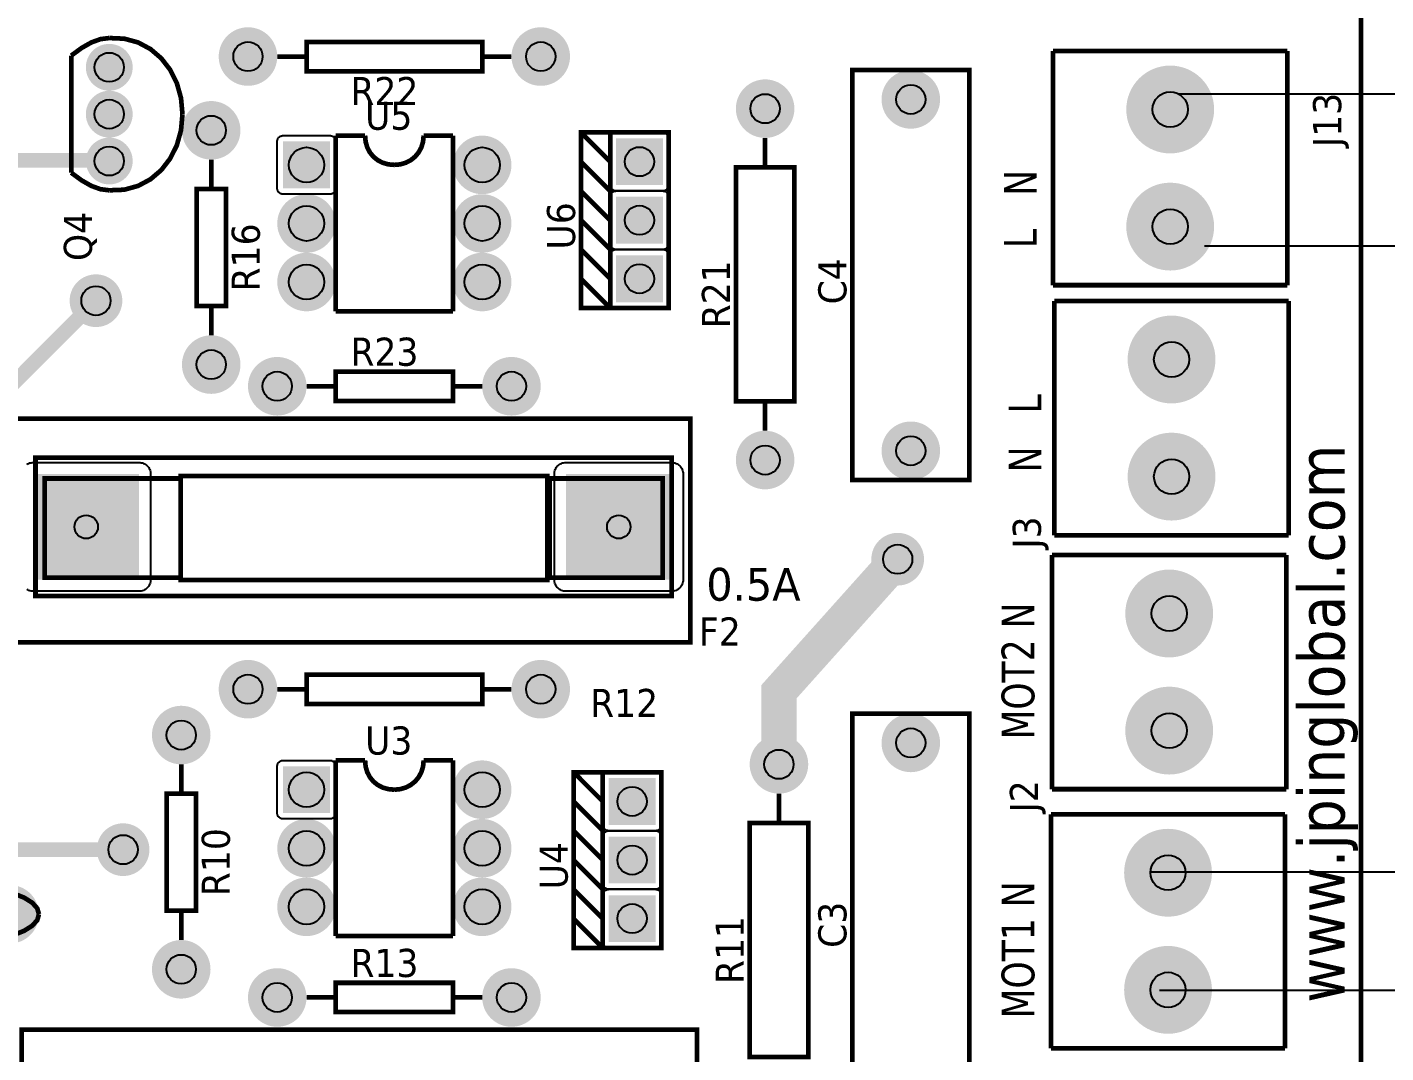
# Model space of a CAD drawing. Header units: millimetres. Extents: x 123.5 to 144.3, y 105.4 to 121.6.
# Drawn here: x 133.797 to 137.277, y 110.9 to 113.527 of the extents above; entities that cross this region are included whole.
import ezdxf

# ---------------------------------------------------------------- set-up
doc = ezdxf.new("R2010")
doc.units = ezdxf.units.MM
for name, color, linetype in [('BLK_12AWG', 7, 'Continuous'), ('DESC', 250, 'Continuous'), ('WIRES', 7, 'Continuous')]:
    doc.layers.add(name, color=color, linetype=linetype)
doc.styles.get("Standard").update_dxf_attribs({"font": 'tahoma.ttf'})

# ---------------------------------------------------------------- blocks, each defined once
blk = doc.blocks.new('EPAD')
at = {"const_width": 0.5}
blk.add_lwpolyline([(-0.25, 0, 1), (0.25, 0, 1)], format="xyb", close=True, dxfattribs=at)
blk = doc.blocks.new('RPAD')
blk.add_trace([(-0.5, -0.5), (-0.5, 0.5), (0.5, -0.5), (0.5, 0.5)])
blk = doc.blocks.new('IncubadoraCard')
for points, const_width in [([(129.93, 110.7993), (135.0875, 110.7993), (135.0875, 114.5355), (129.93, 114.5355), (129.93, 110.7993)], 0.008), ([(129.93, 110.7993), (135.0875, 110.7993), (135.0875, 114.5355), (129.93, 114.5355), (129.93, 110.7993)], 0.008), ([(129.93, 110.7993), (135.0875, 110.7993), (135.0875, 114.5355), (129.93, 114.5355), (129.93, 110.7993)], 0.008), ([(132.3803, 113.5544), (132.3803, 112.8173), (132.5205, 112.6771), (132.9483, 112.6771), (132.9496, 112.6759)], 0.025), ([(132.9496, 112.8859), (132.9345, 112.884), (132.919, 112.8784), (132.9025, 112.869), (132.8846, 112.8559)], 0.008), ([(132.9496, 112.8859), (132.9345, 112.884), (132.919, 112.8784), (132.9025, 112.869), (132.8846, 112.8559)], 0.008), ([(132.9496, 112.8859), (132.9345, 112.884), (132.919, 112.8784), (132.9025, 112.869), (132.8846, 112.8559)], 0.008), ([(132.9496, 112.8859), (132.9752, 112.8848), (132.9988, 112.8784), (133.0201, 112.867), (133.0385, 112.8512), (133.0536, 112.8317), (133.065, 112.8089), (133.0721, 112.7835), (133.0746, 112.7559)], 0.008), ([(132.9496, 112.8859), (132.9752, 112.8848), (132.9988, 112.8784), (133.0201, 112.867), (133.0385, 112.8512), (133.0536, 112.8317), (133.065, 112.8089), (133.0721, 112.7835), (133.0746, 112.7559)], 0.008), ([(132.9496, 112.8859), (132.9752, 112.8848), (132.9988, 112.8784), (133.0201, 112.867), (133.0385, 112.8512), (133.0536, 112.8317), (133.065, 112.8089), (133.0721, 112.7835), (133.0746, 112.7559)], 0.008), ([(133.2865, 112.8293), (133.5865, 112.8293), (133.5865, 112.8793), (133.2865, 112.8793), (133.2865, 112.8293)], 0.008), ([(133.2865, 112.8293), (133.5865, 112.8293), (133.5865, 112.8793), (133.2865, 112.8793), (133.2865, 112.8293)], 0.008), ([(133.2865, 112.8293), (133.5865, 112.8293), (133.5865, 112.8793), (133.2865, 112.8793), (133.2865, 112.8293)], 0.008), ([(134.5615, 112.8639), (134.9615, 112.8639)], 0.008), ([(134.5615, 112.4639), (134.5615, 112.8639)], 0.008), ([(134.5615, 112.8639), (134.9615, 112.8639)], 0.008), ([(134.5615, 112.4639), (134.5615, 112.8639)], 0.008), ([(134.5615, 112.8639), (134.9615, 112.8639)], 0.008), ([(134.5615, 112.4639), (134.5615, 112.8639)], 0.008), ([(134.9615, 112.4639), (134.9615, 112.8639)], 0.008), ([(134.9615, 112.4639), (134.9615, 112.8639)], 0.008), ([(134.9615, 112.4639), (134.9615, 112.8639)], 0.008), ([(132.8846, 112.8559), (132.8846, 112.6559)], 0.008), ([(132.8846, 112.8559), (132.8846, 112.6559)], 0.008), ([(132.8846, 112.8559), (132.8846, 112.6559)], 0.008), ([(133.2865, 112.8543), (133.2365, 112.8543)], 0.008), ([(133.2865, 112.8543), (133.2365, 112.8543)], 0.008), ([(133.2865, 112.8543), (133.2365, 112.8543)], 0.008), ([(133.6365, 112.8543), (133.5865, 112.8543)], 0.008), ([(133.6365, 112.8543), (133.5865, 112.8543)], 0.008), ([(133.6365, 112.8543), (133.5865, 112.8543)], 0.008), ([(134.2185, 112.1311), (134.4185, 112.1311), (134.4185, 112.8311), (134.2185, 112.8311), (134.2185, 112.1311)], 0.008), ([(134.2185, 112.1311), (134.4185, 112.1311), (134.4185, 112.8311), (134.2185, 112.8311), (134.2185, 112.1311)], 0.008), ([(134.2185, 112.1311), (134.4185, 112.1311), (134.4185, 112.8311), (134.2185, 112.8311), (134.2185, 112.1311)], 0.008), ([(132.9496, 112.6259), (132.9752, 112.6269), (132.9988, 112.6334), (133.0201, 112.6448), (133.0385, 112.6605), (133.0536, 112.6801), (133.065, 112.7028), (133.0721, 112.7283), (133.0746, 112.7559)], 0.008), ([(132.9496, 112.6259), (132.9752, 112.6269), (132.9988, 112.6334), (133.0201, 112.6448), (133.0385, 112.6605), (133.0536, 112.6801), (133.065, 112.7028), (133.0721, 112.7283), (133.0746, 112.7559)], 0.008), ([(132.9496, 112.6259), (132.9752, 112.6269), (132.9988, 112.6334), (133.0201, 112.6448), (133.0385, 112.6605), (133.0536, 112.6801), (133.065, 112.7028), (133.0721, 112.7283), (133.0746, 112.7559)], 0.008), ([(133.3365, 112.7193), (133.3865, 112.7193)], 0.008), ([(133.3365, 112.7193), (133.3365, 112.4193)], 0.008), ([(133.3365, 112.7193), (133.3865, 112.7193)], 0.008), ([(133.3365, 112.7193), (133.3365, 112.4193)], 0.008), ([(133.3365, 112.7193), (133.3865, 112.7193)], 0.008), ([(133.3365, 112.7193), (133.3365, 112.4193)], 0.008), ([(133.4365, 112.6693), (133.426, 112.6702), (133.4164, 112.673), (133.4079, 112.6774), (133.4006, 112.6834), (133.3946, 112.6907), (133.3902, 112.6992), (133.3874, 112.7088), (133.3865, 112.7193)], 0.008), ([(133.4365, 112.6693), (133.426, 112.6702), (133.4164, 112.673), (133.4079, 112.6774), (133.4006, 112.6834), (133.3946, 112.6907), (133.3902, 112.6992), (133.3874, 112.7088), (133.3865, 112.7193)], 0.008), ([(133.4365, 112.6693), (133.426, 112.6702), (133.4164, 112.673), (133.4079, 112.6774), (133.4006, 112.6834), (133.3946, 112.6907), (133.3902, 112.6992), (133.3874, 112.7088), (133.3865, 112.7193)], 0.008), ([(133.4365, 112.6693), (133.4467, 112.6702), (133.4561, 112.673), (133.4646, 112.6774), (133.472, 112.6834), (133.478, 112.6907), (133.4826, 112.6992), (133.4855, 112.7088), (133.4865, 112.7193)], 0.008), ([(133.4365, 112.6693), (133.4467, 112.6702), (133.4561, 112.673), (133.4646, 112.6774), (133.472, 112.6834), (133.478, 112.6907), (133.4826, 112.6992), (133.4855, 112.7088), (133.4865, 112.7193)], 0.008), ([(133.4365, 112.6693), (133.4467, 112.6702), (133.4561, 112.673), (133.4646, 112.6774), (133.472, 112.6834), (133.478, 112.6907), (133.4826, 112.6992), (133.4855, 112.7088), (133.4865, 112.7193)], 0.008), ([(133.4865, 112.7193), (133.5365, 112.7193)], 0.008), ([(133.4865, 112.7193), (133.5365, 112.7193)], 0.008), ([(133.4865, 112.7193), (133.5365, 112.7193)], 0.008), ([(133.5365, 112.7193), (133.5365, 112.4193)], 0.008), ([(133.5365, 112.7193), (133.5365, 112.4193)], 0.008), ([(133.5365, 112.7193), (133.5365, 112.4193)], 0.008), ([(133.8051, 112.4248), (133.9051, 112.4248), (133.9051, 112.7248), (133.8051, 112.7248), (133.8051, 112.4248), (133.7551, 112.4248), (133.7551, 112.7248), (133.8051, 112.7248)], 0.008), ([(133.8051, 112.6748), (133.7551, 112.7248)], 0.008), ([(133.8051, 112.4248), (133.9051, 112.4248), (133.9051, 112.7248), (133.8051, 112.7248), (133.8051, 112.4248), (133.7551, 112.4248), (133.7551, 112.7248), (133.8051, 112.7248)], 0.008), ([(133.8051, 112.6748), (133.7551, 112.7248)], 0.008), ([(133.8051, 112.4248), (133.9051, 112.4248), (133.9051, 112.7248), (133.8051, 112.7248), (133.8051, 112.4248), (133.7551, 112.4248), (133.7551, 112.7248), (133.8051, 112.7248)], 0.008), ([(133.8051, 112.6748), (133.7551, 112.7248)], 0.008), ([(134.0697, 112.6653), (134.0697, 112.7153)], 0.008), ([(134.0697, 112.6653), (134.0697, 112.7153)], 0.008), ([(134.0697, 112.6653), (134.0697, 112.7153)], 0.008), ([(133.1237, 112.6783), (133.1237, 112.6283)], 0.008), ([(133.1237, 112.6783), (133.1237, 112.6283)], 0.008), ([(133.1237, 112.6783), (133.1237, 112.6283)], 0.008), ([(133.8051, 112.6248), (133.7551, 112.6748)], 0.008), ([(133.8051, 112.6248), (133.7551, 112.6748)], 0.008), ([(133.8051, 112.6248), (133.7551, 112.6748)], 0.008), ([(132.9496, 112.6259), (132.9345, 112.6278), (132.919, 112.6334), (132.9025, 112.6428), (132.8846, 112.6559)], 0.008), ([(132.9496, 112.6259), (132.9345, 112.6278), (132.919, 112.6334), (132.9025, 112.6428), (132.8846, 112.6559)], 0.008), ([(132.9496, 112.6259), (132.9345, 112.6278), (132.919, 112.6334), (132.9025, 112.6428), (132.8846, 112.6559)], 0.008), ([(134.0197, 112.2653), (134.1197, 112.2653), (134.1197, 112.6653), (134.0197, 112.6653), (134.0197, 112.2653)], 0.008), ([(134.0197, 112.2653), (134.1197, 112.2653), (134.1197, 112.6653), (134.0197, 112.6653), (134.0197, 112.2653)], 0.008), ([(134.0197, 112.2653), (134.1197, 112.2653), (134.1197, 112.6653), (134.0197, 112.6653), (134.0197, 112.2653)], 0.008), ([(133.0987, 112.4283), (133.1487, 112.4283), (133.1487, 112.6283), (133.0987, 112.6283), (133.0987, 112.4283)], 0.008), ([(133.0987, 112.4283), (133.1487, 112.4283), (133.1487, 112.6283), (133.0987, 112.6283), (133.0987, 112.4283)], 0.008), ([(133.0987, 112.4283), (133.1487, 112.4283), (133.1487, 112.6283), (133.0987, 112.6283), (133.0987, 112.4283)], 0.008), ([(133.8051, 112.5748), (133.7551, 112.6248)], 0.008), ([(133.8051, 112.5748), (133.7551, 112.6248)], 0.008), ([(133.8051, 112.5748), (133.7551, 112.6248)], 0.008), ([(133.8051, 112.5248), (133.7551, 112.5748)], 0.008), ([(133.8051, 112.5248), (133.7551, 112.5748)], 0.008), ([(133.8051, 112.5248), (133.7551, 112.5748)], 0.008), ([(133.8051, 112.4748), (133.7551, 112.5248)], 0.008), ([(133.8051, 112.4748), (133.7551, 112.5248)], 0.008), ([(133.8051, 112.4748), (133.7551, 112.5248)], 0.008), ([(133.8051, 112.4248), (133.7551, 112.4748)], 0.008), ([(133.8051, 112.4248), (133.7551, 112.4748)], 0.008), ([(133.8051, 112.4248), (133.7551, 112.4748)], 0.008), ([(132.9269, 112.4374), (132.5908, 112.1013), (132.5908, 111.6097), (132.4129, 111.4318), (132.1286, 111.4318), (131.7756, 111.7848)], 0.025), ([(134.5615, 112.4639), (134.9615, 112.4639)], 0.008), ([(134.5615, 112.4639), (134.9615, 112.4639)], 0.008), ([(134.5615, 112.4639), (134.9615, 112.4639)], 0.008), ([(133.1237, 112.4283), (133.1237, 112.3783)], 0.008), ([(133.1237, 112.4283), (133.1237, 112.3783)], 0.008), ([(133.1237, 112.4283), (133.1237, 112.3783)], 0.008), ([(133.3365, 112.4193), (133.5365, 112.4193)], 0.008), ([(133.3365, 112.4193), (133.5365, 112.4193)], 0.008), ([(133.3365, 112.4193), (133.5365, 112.4193)], 0.008), ([(134.9638, 112.437), (134.5638, 112.437)], 0.008), ([(134.5638, 112.437), (134.5638, 112.037)], 0.008), ([(134.9638, 112.437), (134.5638, 112.437)], 0.008), ([(134.5638, 112.437), (134.5638, 112.037)], 0.008), ([(134.9638, 112.437), (134.5638, 112.437)], 0.008), ([(134.5638, 112.437), (134.5638, 112.037)], 0.008), ([(134.9638, 112.437), (134.9638, 112.037)], 0.008), ([(134.9638, 112.437), (134.9638, 112.037)], 0.008), ([(134.9638, 112.437), (134.9638, 112.037)], 0.008), ([(133.3365, 112.2663), (133.5365, 112.2663), (133.5365, 112.3163), (133.3365, 112.3163), (133.3365, 112.2663)], 0.008), ([(133.3365, 112.2663), (133.5365, 112.2663), (133.5365, 112.3163), (133.3365, 112.3163), (133.3365, 112.2663)], 0.008), ([(133.3365, 112.2663), (133.5365, 112.2663), (133.5365, 112.3163), (133.3365, 112.3163), (133.3365, 112.2663)], 0.008), ([(133.2865, 112.2913), (133.3365, 112.2913)], 0.008), ([(133.2865, 112.2913), (133.3365, 112.2913)], 0.008), ([(133.2865, 112.2913), (133.3365, 112.2913)], 0.008), ([(133.5365, 112.2913), (133.5865, 112.2913)], 0.008), ([(133.5365, 112.2913), (133.5865, 112.2913)], 0.008), ([(133.5365, 112.2913), (133.5865, 112.2913)], 0.008), ([(134.0697, 112.2153), (134.0697, 112.2653)], 0.008), ([(134.0697, 112.2153), (134.0697, 112.2653)], 0.008), ([(134.0697, 112.2153), (134.0697, 112.2653)], 0.008), ([(132.7882, 111.8543), (133.9417, 111.8543), (133.9417, 112.2362), (132.7882, 112.2362), (132.7882, 111.8543)], 0.008), ([(132.7882, 111.8543), (133.9417, 111.8543), (133.9417, 112.2362), (132.7882, 112.2362), (132.7882, 111.8543)], 0.008), ([(132.7882, 111.8543), (133.9417, 111.8543), (133.9417, 112.2362), (132.7882, 112.2362), (132.7882, 111.8543)], 0.008), ([(132.8236, 111.933), (133.9102, 111.933), (133.9102, 112.1693), (132.8236, 112.1693), (132.8236, 111.933)], 0.008), ([(132.8236, 111.933), (133.9102, 111.933), (133.9102, 112.1693), (132.8236, 112.1693), (132.8236, 111.933)], 0.008), ([(132.8236, 111.933), (133.9102, 111.933), (133.9102, 112.1693), (132.8236, 112.1693), (132.8236, 111.933)], 0.008), ([(132.8394, 111.9645), (133.0717, 111.9645), (133.0717, 112.1338), (132.8394, 112.1338), (132.8394, 111.9645)], 0.008), ([(132.8394, 111.9645), (133.0717, 111.9645), (133.0717, 112.1338), (132.8394, 112.1338), (132.8394, 111.9645)], 0.008), ([(132.8394, 111.9645), (133.0717, 111.9645), (133.0717, 112.1338), (132.8394, 112.1338), (132.8394, 111.9645)], 0.008), ([(133.0717, 111.9606), (133.6976, 111.9606), (133.6976, 112.1378), (133.0717, 112.1378), (133.0717, 111.9606)], 0.008), ([(133.0717, 111.9606), (133.6976, 111.9606), (133.6976, 112.1378), (133.0717, 112.1378), (133.0717, 111.9606)], 0.008), ([(133.0717, 111.9606), (133.6976, 111.9606), (133.6976, 112.1378), (133.0717, 112.1378), (133.0717, 111.9606)], 0.008), ([(133.7016, 111.9645), (133.8945, 111.9645), (133.8945, 112.1338), (133.7016, 112.1338), (133.7016, 111.9645)], 0.008), ([(133.7016, 111.9645), (133.8945, 111.9645), (133.8945, 112.1338), (133.7016, 112.1338), (133.7016, 111.9645)], 0.008), ([(133.7016, 111.9645), (133.8945, 111.9645), (133.8945, 112.1338), (133.7016, 112.1338), (133.7016, 111.9645)], 0.008), ([(134.9638, 112.037), (134.5638, 112.037)], 0.008), ([(134.9638, 112.037), (134.5638, 112.037)], 0.008), ([(134.9638, 112.037), (134.5638, 112.037)], 0.008), ([(134.2961, 111.996), (134.0933, 111.7696), (134.0933, 111.6457)], 0.06), ([(134.5598, 112.0033), (134.9598, 112.0033)], 0.008), ([(134.5598, 111.6033), (134.5598, 112.0033)], 0.008), ([(134.5598, 112.0033), (134.9598, 112.0033)], 0.008), ([(134.5598, 111.6033), (134.5598, 112.0033)], 0.008), ([(134.5598, 112.0033), (134.9598, 112.0033)], 0.008), ([(134.5598, 111.6033), (134.5598, 112.0033)], 0.008), ([(134.9598, 111.6033), (134.9598, 112.0033)], 0.008), ([(134.9598, 111.6033), (134.9598, 112.0033)], 0.008), ([(134.9598, 111.6033), (134.9598, 112.0033)], 0.008), ([(133.2865, 111.749), (133.5865, 111.749), (133.5865, 111.799), (133.2865, 111.799), (133.2865, 111.749)], 0.008), ([(133.2865, 111.749), (133.5865, 111.749), (133.5865, 111.799), (133.2865, 111.799), (133.2865, 111.749)], 0.008), ([(133.2865, 111.749), (133.5865, 111.749), (133.5865, 111.799), (133.2865, 111.799), (133.2865, 111.749)], 0.008), ([(133.2865, 111.774), (133.2365, 111.774)], 0.008), ([(133.2865, 111.774), (133.2365, 111.774)], 0.008), ([(133.2865, 111.774), (133.2365, 111.774)], 0.008), ([(133.6365, 111.774), (133.5865, 111.774)], 0.008), ([(133.6365, 111.774), (133.5865, 111.774)], 0.008), ([(133.6365, 111.774), (133.5865, 111.774)], 0.008), ([(134.2185, 111.0323), (134.4185, 111.0323), (134.4185, 111.7323), (134.2185, 111.7323), (134.2185, 111.0323)], 0.008), ([(134.2185, 111.0323), (134.4185, 111.0323), (134.4185, 111.7323), (134.2185, 111.7323), (134.2185, 111.0323)], 0.008), ([(134.2185, 111.0323), (134.4185, 111.0323), (134.4185, 111.7323), (134.2185, 111.7323), (134.2185, 111.0323)], 0.008), ([(133.3365, 111.6524), (133.3865, 111.6524)], 0.008), ([(133.3365, 111.6524), (133.3365, 111.3524)], 0.008), ([(133.3365, 111.6524), (133.3865, 111.6524)], 0.008), ([(133.3365, 111.6524), (133.3365, 111.3524)], 0.008), ([(133.3365, 111.6524), (133.3865, 111.6524)], 0.008), ([(133.3365, 111.6524), (133.3365, 111.3524)], 0.008), ([(133.4365, 111.6024), (133.426, 111.6034), (133.4164, 111.6061), (133.4079, 111.6106), (133.4006, 111.6165), (133.3946, 111.6238), (133.3902, 111.6324), (133.3874, 111.6419), (133.3865, 111.6524)], 0.008), ([(133.4365, 111.6024), (133.426, 111.6034), (133.4164, 111.6061), (133.4079, 111.6106), (133.4006, 111.6165), (133.3946, 111.6238), (133.3902, 111.6324), (133.3874, 111.6419), (133.3865, 111.6524)], 0.008), ([(133.4365, 111.6024), (133.426, 111.6034), (133.4164, 111.6061), (133.4079, 111.6106), (133.4006, 111.6165), (133.3946, 111.6238), (133.3902, 111.6324), (133.3874, 111.6419), (133.3865, 111.6524)], 0.008), ([(133.4365, 111.6024), (133.4467, 111.6034), (133.4561, 111.6061), (133.4646, 111.6106), (133.472, 111.6165), (133.478, 111.6238), (133.4826, 111.6324), (133.4855, 111.6419), (133.4865, 111.6524)], 0.008), ([(133.4365, 111.6024), (133.4467, 111.6034), (133.4561, 111.6061), (133.4646, 111.6106), (133.472, 111.6165), (133.478, 111.6238), (133.4826, 111.6324), (133.4855, 111.6419), (133.4865, 111.6524)], 0.008), ([(133.4365, 111.6024), (133.4467, 111.6034), (133.4561, 111.6061), (133.4646, 111.6106), (133.472, 111.6165), (133.478, 111.6238), (133.4826, 111.6324), (133.4855, 111.6419), (133.4865, 111.6524)], 0.008), ([(133.4865, 111.6524), (133.5365, 111.6524)], 0.008), ([(133.4865, 111.6524), (133.5365, 111.6524)], 0.008), ([(133.4865, 111.6524), (133.5365, 111.6524)], 0.008), ([(133.5365, 111.6524), (133.5365, 111.3524)], 0.008), ([(133.5365, 111.6524), (133.5365, 111.3524)], 0.008), ([(133.5365, 111.6524), (133.5365, 111.3524)], 0.008), ([(131.7764, 111.622), (132.0576, 111.3408), (132.4125, 111.3408), (132.5717, 111.5), (132.9732, 111.5)], 0.025), ([(133.0725, 111.6457), (133.0725, 111.5957)], 0.008), ([(133.0725, 111.6457), (133.0725, 111.5957)], 0.008), ([(133.0725, 111.6457), (133.0725, 111.5957)], 0.008), ([(133.7925, 111.3323), (133.8925, 111.3323), (133.8925, 111.6323), (133.7925, 111.6323), (133.7925, 111.3323), (133.7425, 111.3323), (133.7425, 111.6323), (133.7925, 111.6323)], 0.008), ([(133.7925, 111.5823), (133.7425, 111.6323)], 0.008), ([(133.7925, 111.3323), (133.8925, 111.3323), (133.8925, 111.6323), (133.7925, 111.6323), (133.7925, 111.3323), (133.7425, 111.3323), (133.7425, 111.6323), (133.7925, 111.6323)], 0.008), ([(133.7925, 111.5823), (133.7425, 111.6323)], 0.008), ([(133.7925, 111.3323), (133.8925, 111.3323), (133.8925, 111.6323), (133.7925, 111.6323), (133.7925, 111.3323), (133.7425, 111.3323), (133.7425, 111.6323), (133.7925, 111.6323)], 0.008), ([(133.7925, 111.5823), (133.7425, 111.6323)], 0.008), ([(133.0475, 111.3957), (133.0975, 111.3957), (133.0975, 111.5957), (133.0475, 111.5957), (133.0475, 111.3957)], 0.008), ([(133.0475, 111.3957), (133.0975, 111.3957), (133.0975, 111.5957), (133.0475, 111.5957), (133.0475, 111.3957)], 0.008), ([(133.0475, 111.3957), (133.0975, 111.3957), (133.0975, 111.5957), (133.0475, 111.5957), (133.0475, 111.3957)], 0.008), ([(133.7925, 111.5323), (133.7425, 111.5823)], 0.008), ([(133.7925, 111.5323), (133.7425, 111.5823)], 0.008), ([(133.7925, 111.5323), (133.7425, 111.5823)], 0.008), ([(134.0933, 111.5457), (134.0933, 111.5957)], 0.008), ([(134.0933, 111.5457), (134.0933, 111.5957)], 0.008), ([(134.0933, 111.5457), (134.0933, 111.5957)], 0.008), ([(134.5598, 111.6033), (134.9598, 111.6033)], 0.008), ([(134.5598, 111.6033), (134.9598, 111.6033)], 0.008), ([(134.5598, 111.6033), (134.9598, 111.6033)], 0.008), ([(134.5578, 111.5606), (134.9578, 111.5606)], 0.008), ([(134.5578, 111.1606), (134.5578, 111.5606)], 0.008), ([(134.5578, 111.5606), (134.9578, 111.5606)], 0.008), ([(134.5578, 111.1606), (134.5578, 111.5606)], 0.008), ([(134.5578, 111.5606), (134.9578, 111.5606)], 0.008), ([(134.5578, 111.1606), (134.5578, 111.5606)], 0.008), ([(134.9578, 111.1606), (134.9578, 111.5606)], 0.008), ([(134.9578, 111.1606), (134.9578, 111.5606)], 0.008), ([(134.9578, 111.1606), (134.9578, 111.5606)], 0.008), ([(134.0433, 111.1457), (134.1433, 111.1457), (134.1433, 111.5457), (134.0433, 111.5457), (134.0433, 111.1457)], 0.008), ([(134.0433, 111.1457), (134.1433, 111.1457), (134.1433, 111.5457), (134.0433, 111.5457), (134.0433, 111.1457)], 0.008), ([(134.0433, 111.1457), (134.1433, 111.1457), (134.1433, 111.5457), (134.0433, 111.5457), (134.0433, 111.1457)], 0.008), ([(133.7925, 111.4823), (133.7425, 111.5323)], 0.008), ([(133.7925, 111.4823), (133.7425, 111.5323)], 0.008), ([(133.7925, 111.4823), (133.7425, 111.5323)], 0.008), ([(133.7925, 111.4323), (133.7425, 111.4823)], 0.008), ([(133.7925, 111.4323), (133.7425, 111.4823)], 0.008), ([(133.7925, 111.4323), (133.7425, 111.4823)], 0.008), ([(132.8295, 111.3897), (132.8266, 111.3999), (132.818, 111.4094), (132.8045, 111.4179), (132.7864, 111.4252), (132.7643, 111.4313), (132.7388, 111.4359), (132.7104, 111.4387), (132.6795, 111.4397)], 0.008), ([(132.8295, 111.3897), (132.8266, 111.3999), (132.818, 111.4094), (132.8045, 111.4179), (132.7864, 111.4252), (132.7643, 111.4313), (132.7388, 111.4359), (132.7104, 111.4387), (132.6795, 111.4397)], 0.008), ([(132.8295, 111.3897), (132.8266, 111.3999), (132.818, 111.4094), (132.8045, 111.4179), (132.7864, 111.4252), (132.7643, 111.4313), (132.7388, 111.4359), (132.7104, 111.4387), (132.6795, 111.4397)], 0.008), ([(133.7925, 111.3823), (133.7425, 111.4323)], 0.008), ([(133.7925, 111.3823), (133.7425, 111.4323)], 0.008), ([(133.7925, 111.3823), (133.7425, 111.4323)], 0.008), ([(132.8295, 111.3897), (132.8266, 111.3796), (132.818, 111.3701), (132.8045, 111.3616), (132.7864, 111.3542), (132.7643, 111.3482), (132.7388, 111.3436), (132.7104, 111.3407), (132.6795, 111.3397)], 0.008), ([(132.8295, 111.3897), (132.8266, 111.3796), (132.818, 111.3701), (132.8045, 111.3616), (132.7864, 111.3542), (132.7643, 111.3482), (132.7388, 111.3436), (132.7104, 111.3407), (132.6795, 111.3397)], 0.008), ([(132.8295, 111.3897), (132.8266, 111.3796), (132.818, 111.3701), (132.8045, 111.3616), (132.7864, 111.3542), (132.7643, 111.3482), (132.7388, 111.3436), (132.7104, 111.3407), (132.6795, 111.3397)], 0.008), ([(133.0725, 111.3957), (133.0725, 111.3457)], 0.008), ([(133.0725, 111.3957), (133.0725, 111.3457)], 0.008), ([(133.0725, 111.3957), (133.0725, 111.3457)], 0.008), ([(133.7925, 111.3323), (133.7425, 111.3823)], 0.008), ([(133.7925, 111.3323), (133.7425, 111.3823)], 0.008), ([(133.7925, 111.3323), (133.7425, 111.3823)], 0.008), ([(133.3365, 111.3524), (133.5365, 111.3524)], 0.008), ([(133.3365, 111.3524), (133.5365, 111.3524)], 0.008), ([(133.3365, 111.3524), (133.5365, 111.3524)], 0.008), ([(133.3365, 111.2226), (133.5365, 111.2226), (133.5365, 111.2726), (133.3365, 111.2726), (133.3365, 111.2226)], 0.008), ([(133.3365, 111.2226), (133.5365, 111.2226), (133.5365, 111.2726), (133.3365, 111.2726), (133.3365, 111.2226)], 0.008), ([(133.3365, 111.2226), (133.5365, 111.2226), (133.5365, 111.2726), (133.3365, 111.2726), (133.3365, 111.2226)], 0.008), ([(133.2865, 111.2476), (133.3365, 111.2476)], 0.008), ([(133.2865, 111.2476), (133.3365, 111.2476)], 0.008), ([(133.2865, 111.2476), (133.3365, 111.2476)], 0.008), ([(133.5365, 111.2476), (133.5865, 111.2476)], 0.008), ([(133.5365, 111.2476), (133.5865, 111.2476)], 0.008), ([(133.5365, 111.2476), (133.5865, 111.2476)], 0.008), ([(132.8, 110.811), (133.9535, 110.811), (133.9535, 111.1929), (132.8, 111.1929), (132.8, 110.811)], 0.008), ([(132.8, 110.811), (133.9535, 110.811), (133.9535, 111.1929), (132.8, 111.1929), (132.8, 110.811)], 0.008), ([(132.8, 110.811), (133.9535, 110.811), (133.9535, 111.1929), (132.8, 111.1929), (132.8, 110.811)], 0.008), ([(134.5578, 111.1606), (134.9578, 111.1606)], 0.008), ([(134.5578, 111.1606), (134.9578, 111.1606)], 0.008), ([(134.5578, 111.1606), (134.9578, 111.1606)], 0.008)]:
    blk.add_lwpolyline(points, dxfattribs=dict(const_width=const_width))
for points in [[(133.8051, 112.6348), (133.8051, 112.7148), (133.8052, 112.7158), (133.8053, 112.7168), (133.8056, 112.7178), (133.8059, 112.7187), (133.8063, 112.7196), (133.8068, 112.7204), (133.8074, 112.7212), (133.808, 112.7219), (133.8087, 112.7225), (133.8095, 112.7231), (133.8103, 112.7236), (133.8112, 112.724), (133.8121, 112.7243), (133.8131, 112.7246), (133.8141, 112.7247), (133.8151, 112.7248), (133.8951, 112.7248), (133.8962, 112.7247), (133.8972, 112.7246), (133.8981, 112.7243), (133.8991, 112.724), (133.8999, 112.7236), (133.9008, 112.7231), (133.9015, 112.7225), (133.9022, 112.7219), (133.9029, 112.7212), (133.9034, 112.7204), (133.9039, 112.7196), (133.9043, 112.7187), (133.9047, 112.7178), (133.9049, 112.7168), (133.9051, 112.7158), (133.9051, 112.7148), (133.9051, 112.6348), (133.9051, 112.6337), (133.9049, 112.6327), (133.9047, 112.6318), (133.9043, 112.6308), (133.9039, 112.63), (133.9034, 112.6291), (133.9029, 112.6284), (133.9022, 112.6277), (133.9015, 112.627), (133.9008, 112.6265), (133.8999, 112.626), (133.8991, 112.6256), (133.8981, 112.6252), (133.8972, 112.625), (133.8962, 112.6248), (133.8951, 112.6248), (133.8151, 112.6248), (133.8141, 112.6248), (133.8131, 112.625), (133.8121, 112.6252), (133.8112, 112.6256), (133.8103, 112.626), (133.8095, 112.6265), (133.8087, 112.627), (133.808, 112.6277), (133.8074, 112.6284), (133.8068, 112.6291), (133.8063, 112.63), (133.8059, 112.6308), (133.8056, 112.6318), (133.8053, 112.6327), (133.8052, 112.6337), (133.8051, 112.6348)], [(133.3365, 112.7093), (133.3365, 112.6293), (133.3364, 112.6282), (133.3363, 112.6272), (133.336, 112.6263), (133.3357, 112.6253), (133.3353, 112.6245), (133.3348, 112.6236), (133.3342, 112.6229), (133.3336, 112.6222), (133.3329, 112.6215), (133.3321, 112.6209), (133.3313, 112.6205), (133.3304, 112.62), (133.3295, 112.6197), (133.3285, 112.6195), (133.3275, 112.6193), (133.3265, 112.6193), (133.2465, 112.6193), (133.2454, 112.6193), (133.2444, 112.6195), (133.2435, 112.6197), (133.2425, 112.62), (133.2417, 112.6205), (133.2408, 112.6209), (133.2401, 112.6215), (133.2394, 112.6222), (133.2387, 112.6229), (133.2382, 112.6236), (133.2377, 112.6245), (133.2372, 112.6253), (133.2369, 112.6263), (133.2367, 112.6272), (133.2365, 112.6282), (133.2365, 112.6293), (133.2365, 112.7093), (133.2365, 112.7103), (133.2367, 112.7113), (133.2369, 112.7123), (133.2372, 112.7132), (133.2377, 112.7141), (133.2382, 112.7149), (133.2387, 112.7157), (133.2394, 112.7164), (133.2401, 112.717), (133.2408, 112.7176), (133.2417, 112.7181), (133.2425, 112.7185), (133.2435, 112.7188), (133.2444, 112.7191), (133.2454, 112.7192), (133.2465, 112.7193), (133.3265, 112.7193), (133.3275, 112.7192), (133.3285, 112.7191), (133.3295, 112.7188), (133.3304, 112.7185), (133.3313, 112.7181), (133.3321, 112.7176), (133.3329, 112.717), (133.3336, 112.7164), (133.3342, 112.7157), (133.3348, 112.7149), (133.3353, 112.7141), (133.3357, 112.7132), (133.336, 112.7123), (133.3363, 112.7113), (133.3364, 112.7103), (133.3365, 112.7093)], [(133.8051, 112.5348), (133.8051, 112.6148), (133.8052, 112.6158), (133.8053, 112.6168), (133.8056, 112.6178), (133.8059, 112.6187), (133.8063, 112.6196), (133.8068, 112.6204), (133.8074, 112.6212), (133.808, 112.6219), (133.8087, 112.6225), (133.8095, 112.6231), (133.8103, 112.6236), (133.8112, 112.624), (133.8121, 112.6243), (133.8131, 112.6246), (133.8141, 112.6247), (133.8151, 112.6248), (133.8951, 112.6248), (133.8962, 112.6247), (133.8972, 112.6246), (133.8981, 112.6243), (133.8991, 112.624), (133.8999, 112.6236), (133.9008, 112.6231), (133.9015, 112.6225), (133.9022, 112.6219), (133.9029, 112.6212), (133.9034, 112.6204), (133.9039, 112.6196), (133.9043, 112.6187), (133.9047, 112.6178), (133.9049, 112.6168), (133.9051, 112.6158), (133.9051, 112.6148), (133.9051, 112.5348), (133.9051, 112.5337), (133.9049, 112.5327), (133.9047, 112.5318), (133.9043, 112.5308), (133.9039, 112.53), (133.9034, 112.5291), (133.9029, 112.5284), (133.9022, 112.5277), (133.9015, 112.527), (133.9008, 112.5265), (133.8999, 112.526), (133.8991, 112.5256), (133.8981, 112.5252), (133.8972, 112.525), (133.8962, 112.5248), (133.8951, 112.5248), (133.8151, 112.5248), (133.8141, 112.5248), (133.8131, 112.525), (133.8121, 112.5252), (133.8112, 112.5256), (133.8103, 112.526), (133.8095, 112.5265), (133.8087, 112.527), (133.808, 112.5277), (133.8074, 112.5284), (133.8068, 112.5291), (133.8063, 112.53), (133.8059, 112.5308), (133.8056, 112.5318), (133.8053, 112.5327), (133.8052, 112.5337), (133.8051, 112.5348)], [(133.8051, 112.4348), (133.8051, 112.5148), (133.8052, 112.5158), (133.8053, 112.5168), (133.8056, 112.5178), (133.8059, 112.5187), (133.8063, 112.5196), (133.8068, 112.5204), (133.8074, 112.5212), (133.808, 112.5219), (133.8087, 112.5225), (133.8095, 112.5231), (133.8103, 112.5236), (133.8112, 112.524), (133.8121, 112.5243), (133.8131, 112.5246), (133.8141, 112.5247), (133.8151, 112.5248), (133.8951, 112.5248), (133.8962, 112.5247), (133.8972, 112.5246), (133.8981, 112.5243), (133.8991, 112.524), (133.8999, 112.5236), (133.9008, 112.5231), (133.9015, 112.5225), (133.9022, 112.5219), (133.9029, 112.5212), (133.9034, 112.5204), (133.9039, 112.5196), (133.9043, 112.5187), (133.9047, 112.5178), (133.9049, 112.5168), (133.9051, 112.5158), (133.9051, 112.5148), (133.9051, 112.4348), (133.9051, 112.4337), (133.9049, 112.4327), (133.9047, 112.4318), (133.9043, 112.4308), (133.9039, 112.43), (133.9034, 112.4291), (133.9029, 112.4284), (133.9022, 112.4277), (133.9015, 112.427), (133.9008, 112.4265), (133.8999, 112.426), (133.8991, 112.4256), (133.8981, 112.4252), (133.8972, 112.425), (133.8962, 112.4248), (133.8951, 112.4248), (133.8151, 112.4248), (133.8141, 112.4248), (133.8131, 112.425), (133.8121, 112.4252), (133.8112, 112.4256), (133.8103, 112.426), (133.8095, 112.4265), (133.8087, 112.427), (133.808, 112.4277), (133.8074, 112.4284), (133.8068, 112.4291), (133.8063, 112.43), (133.8059, 112.4308), (133.8056, 112.4318), (133.8053, 112.4327), (133.8052, 112.4337), (133.8051, 112.4348)], [(133.7297, 112.1612), (133.9097, 112.1612), (133.9118, 112.1611), (133.9138, 112.1608), (133.9157, 112.1603), (133.9176, 112.1596), (133.9193, 112.1588), (133.921, 112.1578), (133.9225, 112.1567), (133.9239, 112.1554), (133.9252, 112.154), (133.9263, 112.1524), (133.9273, 112.1508), (133.9281, 112.149), (133.9288, 112.1472), (133.9293, 112.1452), (133.9296, 112.1432), (133.9297, 112.1412), (133.9297, 111.9612), (133.9296, 111.9591), (133.9293, 111.9571), (133.9288, 111.9551), (133.9281, 111.9533), (133.9273, 111.9515), (133.9263, 111.9499), (133.9252, 111.9484), (133.9239, 111.9469), (133.9225, 111.9457), (133.921, 111.9445), (133.9193, 111.9435), (133.9176, 111.9427), (133.9157, 111.942), (133.9138, 111.9416), (133.9118, 111.9413), (133.9097, 111.9412), (133.7297, 111.9412), (133.7276, 111.9413), (133.7256, 111.9416), (133.7237, 111.942), (133.7218, 111.9427), (133.7201, 111.9435), (133.7184, 111.9445), (133.7169, 111.9457), (133.7155, 111.9469), (133.7142, 111.9484), (133.713, 111.9499), (133.7121, 111.9515), (133.7112, 111.9533), (133.7106, 111.9551), (133.7101, 111.9571), (133.7098, 111.9591), (133.7097, 111.9612), (133.7097, 112.1412), (133.7098, 112.1432), (133.7101, 112.1452), (133.7106, 112.1472), (133.7112, 112.149), (133.7121, 112.1508), (133.713, 112.1524), (133.7142, 112.154), (133.7155, 112.1554), (133.7169, 112.1567), (133.7184, 112.1578), (133.7201, 112.1588), (133.7218, 112.1596), (133.7237, 112.1603), (133.7256, 112.1608), (133.7276, 112.1611), (133.7297, 112.1612)], [(133.3365, 111.6424), (133.3365, 111.5624), (133.3364, 111.5614), (133.3363, 111.5604), (133.336, 111.5594), (133.3357, 111.5585), (133.3353, 111.5576), (133.3348, 111.5568), (133.3342, 111.556), (133.3336, 111.5553), (133.3329, 111.5547), (133.3321, 111.5541), (133.3313, 111.5536), (133.3304, 111.5532), (133.3295, 111.5528), (133.3285, 111.5526), (133.3275, 111.5525), (133.3265, 111.5524), (133.2465, 111.5524), (133.2454, 111.5525), (133.2444, 111.5526), (133.2435, 111.5528), (133.2425, 111.5532), (133.2417, 111.5536), (133.2408, 111.5541), (133.2401, 111.5547), (133.2394, 111.5553), (133.2387, 111.556), (133.2382, 111.5568), (133.2377, 111.5576), (133.2372, 111.5585), (133.2369, 111.5594), (133.2367, 111.5604), (133.2365, 111.5614), (133.2365, 111.5624), (133.2365, 111.6424), (133.2365, 111.6434), (133.2367, 111.6444), (133.2369, 111.6454), (133.2372, 111.6463), (133.2377, 111.6472), (133.2382, 111.648), (133.2387, 111.6488), (133.2394, 111.6495), (133.2401, 111.6502), (133.2408, 111.6507), (133.2417, 111.6512), (133.2425, 111.6516), (133.2435, 111.652), (133.2444, 111.6522), (133.2454, 111.6524), (133.2465, 111.6524), (133.3265, 111.6524), (133.3275, 111.6524), (133.3285, 111.6522), (133.3295, 111.652), (133.3304, 111.6516), (133.3313, 111.6512), (133.3321, 111.6507), (133.3329, 111.6502), (133.3336, 111.6495), (133.3342, 111.6488), (133.3348, 111.648), (133.3353, 111.6472), (133.3357, 111.6463), (133.336, 111.6454), (133.3363, 111.6444), (133.3364, 111.6434), (133.3365, 111.6424)], [(133.7925, 111.5423), (133.7925, 111.6223), (133.7926, 111.6233), (133.7927, 111.6243), (133.793, 111.6253), (133.7933, 111.6262), (133.7937, 111.6271), (133.7942, 111.6279), (133.7948, 111.6287), (133.7954, 111.6294), (133.7961, 111.63), (133.7969, 111.6306), (133.7977, 111.6311), (133.7986, 111.6315), (133.7995, 111.6318), (133.8005, 111.6321), (133.8015, 111.6322), (133.8025, 111.6323), (133.8825, 111.6323), (133.8836, 111.6322), (133.8846, 111.6321), (133.8856, 111.6318), (133.8865, 111.6315), (133.8874, 111.6311), (133.8882, 111.6306), (133.8889, 111.63), (133.8897, 111.6294), (133.8903, 111.6287), (133.8909, 111.6279), (133.8914, 111.6271), (133.8918, 111.6262), (133.8921, 111.6253), (133.8923, 111.6243), (133.8925, 111.6233), (133.8925, 111.6223), (133.8925, 111.5423), (133.8925, 111.5412), (133.8923, 111.5402), (133.8921, 111.5393), (133.8918, 111.5383), (133.8914, 111.5375), (133.8909, 111.5366), (133.8903, 111.5359), (133.8897, 111.5352), (133.8889, 111.5345), (133.8882, 111.534), (133.8874, 111.5335), (133.8865, 111.533), (133.8856, 111.5327), (133.8846, 111.5325), (133.8836, 111.5323), (133.8825, 111.5323), (133.8025, 111.5323), (133.8015, 111.5323), (133.8005, 111.5325), (133.7995, 111.5327), (133.7986, 111.533), (133.7977, 111.5335), (133.7969, 111.534), (133.7961, 111.5345), (133.7954, 111.5352), (133.7948, 111.5359), (133.7942, 111.5366), (133.7937, 111.5375), (133.7933, 111.5383), (133.793, 111.5393), (133.7927, 111.5402), (133.7926, 111.5412), (133.7925, 111.5423)], [(133.7925, 111.4423), (133.7925, 111.5223), (133.7926, 111.5233), (133.7927, 111.5243), (133.793, 111.5253), (133.7933, 111.5262), (133.7937, 111.5271), (133.7942, 111.5279), (133.7948, 111.5287), (133.7954, 111.5294), (133.7961, 111.53), (133.7969, 111.5306), (133.7977, 111.5311), (133.7986, 111.5315), (133.7995, 111.5318), (133.8005, 111.5321), (133.8015, 111.5322), (133.8025, 111.5323), (133.8825, 111.5323), (133.8836, 111.5322), (133.8846, 111.5321), (133.8856, 111.5318), (133.8865, 111.5315), (133.8874, 111.5311), (133.8882, 111.5306), (133.8889, 111.53), (133.8897, 111.5294), (133.8903, 111.5287), (133.8909, 111.5279), (133.8914, 111.5271), (133.8918, 111.5262), (133.8921, 111.5253), (133.8923, 111.5243), (133.8925, 111.5233), (133.8925, 111.5223), (133.8925, 111.4423), (133.8925, 111.4412), (133.8923, 111.4402), (133.8921, 111.4393), (133.8918, 111.4383), (133.8914, 111.4375), (133.8909, 111.4366), (133.8903, 111.4359), (133.8897, 111.4352), (133.8889, 111.4345), (133.8882, 111.434), (133.8874, 111.4335), (133.8865, 111.433), (133.8856, 111.4327), (133.8846, 111.4325), (133.8836, 111.4323), (133.8825, 111.4323), (133.8025, 111.4323), (133.8015, 111.4323), (133.8005, 111.4325), (133.7995, 111.4327), (133.7986, 111.433), (133.7977, 111.4335), (133.7969, 111.434), (133.7961, 111.4345), (133.7954, 111.4352), (133.7948, 111.4359), (133.7942, 111.4366), (133.7937, 111.4375), (133.7933, 111.4383), (133.793, 111.4393), (133.7927, 111.4402), (133.7926, 111.4412), (133.7925, 111.4423)], [(133.7925, 111.3423), (133.7925, 111.4223), (133.7926, 111.4233), (133.7927, 111.4243), (133.793, 111.4253), (133.7933, 111.4262), (133.7937, 111.4271), (133.7942, 111.4279), (133.7948, 111.4287), (133.7954, 111.4294), (133.7961, 111.43), (133.7969, 111.4306), (133.7977, 111.4311), (133.7986, 111.4315), (133.7995, 111.4318), (133.8005, 111.4321), (133.8015, 111.4322), (133.8025, 111.4323), (133.8825, 111.4323), (133.8836, 111.4322), (133.8846, 111.4321), (133.8856, 111.4318), (133.8865, 111.4315), (133.8874, 111.4311), (133.8882, 111.4306), (133.8889, 111.43), (133.8897, 111.4294), (133.8903, 111.4287), (133.8909, 111.4279), (133.8914, 111.4271), (133.8918, 111.4262), (133.8921, 111.4253), (133.8923, 111.4243), (133.8925, 111.4233), (133.8925, 111.4223), (133.8925, 111.3423), (133.8925, 111.3412), (133.8923, 111.3402), (133.8921, 111.3393), (133.8918, 111.3383), (133.8914, 111.3375), (133.8909, 111.3366), (133.8903, 111.3359), (133.8897, 111.3352), (133.8889, 111.3345), (133.8882, 111.334), (133.8874, 111.3335), (133.8865, 111.333), (133.8856, 111.3327), (133.8846, 111.3325), (133.8836, 111.3323), (133.8825, 111.3323), (133.8025, 111.3323), (133.8015, 111.3323), (133.8005, 111.3325), (133.7995, 111.3327), (133.7986, 111.333), (133.7977, 111.3335), (133.7969, 111.334), (133.7961, 111.3345), (133.7954, 111.3352), (133.7948, 111.3359), (133.7942, 111.3366), (133.7937, 111.3375), (133.7933, 111.3383), (133.793, 111.3393), (133.7927, 111.3402), (133.7926, 111.3412), (133.7925, 111.3423)]]:
    blk.add_lwpolyline(points, close=True)
blk.add_lwpolyline([(132.809, 112.1578), (132.8106, 112.1588), (132.8124, 112.1596), (132.8142, 112.1603), (132.8161, 112.1608), (132.8182, 112.1611), (132.8202, 112.1612), (132.8202, 112.1612), (133.0002, 112.1612), (133.0023, 112.1611), (133.0043, 112.1608), (133.0063, 112.1603), (133.0081, 112.1596), (133.0099, 112.1588), (133.0115, 112.1578), (133.013, 112.1567), (133.0145, 112.1554), (133.0157, 112.154), (133.0169, 112.1524), (133.0179, 112.1508), (133.0187, 112.149), (133.0194, 112.1472), (133.0198, 112.1452), (133.0201, 112.1432), (133.0202, 112.1412), (133.0202, 111.9612), (133.0201, 111.9591), (133.0198, 111.9571), (133.0194, 111.9551), (133.0187, 111.9533), (133.0179, 111.9515), (133.0169, 111.9499), (133.0157, 111.9484), (133.0145, 111.9469), (133.013, 111.9457), (133.0115, 111.9445), (133.0099, 111.9435), (133.0081, 111.9427), (133.0063, 111.942), (133.0043, 111.9416), (133.0023, 111.9413), (133.0002, 111.9412), (132.8202, 111.9412), (132.8182, 111.9413), (132.8161, 111.9416), (132.8142, 111.942), (132.8124, 111.9427), (132.8106, 111.9435), (132.809, 111.9445)])
for centre, radius in [((133.1865, 112.8543), 0.025), ((133.6865, 112.8543), 0.025), ((132.9496, 112.8359), 0.025), ((134.3185, 112.7811), 0.025), ((134.7615, 112.7639), 0.03), ((132.9496, 112.7559), 0.025), ((134.0697, 112.7653), 0.025), ((133.1237, 112.7283), 0.025), ((132.9496, 112.6759), 0.025), ((133.2865, 112.6693), 0.03), ((133.5865, 112.6693), 0.03), ((133.8551, 112.6748), 0.025), ((133.2865, 112.5693), 0.03), ((133.5865, 112.5693), 0.03), ((133.8551, 112.5748), 0.025), ((134.7615, 112.5639), 0.03), ((133.2865, 112.4693), 0.03), ((133.5865, 112.4693), 0.03), ((133.8551, 112.4748), 0.025), ((132.9269, 112.4374), 0.025), ((133.1237, 112.3283), 0.025), ((134.7638, 112.337), 0.03), ((133.2365, 112.2913), 0.025), ((133.6365, 112.2913), 0.025), ((134.0697, 112.1653), 0.025), ((134.3185, 112.1811), 0.025), ((134.7638, 112.137), 0.03), ((132.9102, 112.0512), 0.02), ((133.8197, 112.0512), 0.02), ((134.2961, 111.996), 0.025), ((134.7598, 111.9033), 0.03), ((133.1865, 111.774), 0.025), ((133.6865, 111.774), 0.025), ((134.7598, 111.7033), 0.03), ((133.0725, 111.6957), 0.025), ((134.3185, 111.6823), 0.025), ((134.0933, 111.6457), 0.025), ((133.2865, 111.6024), 0.03), ((133.5865, 111.6024), 0.03), ((133.8425, 111.5823), 0.025), ((132.9732, 111.5), 0.025), ((133.2865, 111.5024), 0.03), ((133.5865, 111.5024), 0.03), ((133.8425, 111.4823), 0.025), ((134.7578, 111.4606), 0.03), ((133.2865, 111.4024), 0.03), ((133.5865, 111.4024), 0.03), ((133.8425, 111.3823), 0.025), ((133.0725, 111.2957), 0.025), ((134.7578, 111.2606), 0.03), ((133.2365, 111.2476), 0.025), ((133.6365, 111.2476), 0.025)]:
    blk.add_circle(centre, radius)
for name, p, xscale, yscale in [('EPAD', (133.1865, 112.8543), 0.1, 0.1), ('EPAD', (133.1865, 112.8543), 0.08, 0.08), ('EPAD', (133.6865, 112.8543), 0.1, 0.1), ('EPAD', (133.6865, 112.8543), 0.08, 0.08), ('EPAD', (132.9496, 112.8359), 0.08, 0.08), ('EPAD', (132.9496, 112.8359), 0.06, 0.06), ('EPAD', (134.3185, 112.7811), 0.1, 0.1), ('EPAD', (134.3185, 112.7811), 0.08, 0.08), ('EPAD', (134.7615, 112.7639), 0.15, 0.15), ('EPAD', (134.7615, 112.7639), 0.12, 0.12), ('EPAD', (132.9496, 112.7559), 0.08, 0.08), ('EPAD', (134.0697, 112.7653), 0.1, 0.1), ('EPAD', (134.0697, 112.7653), 0.08, 0.08), ('EPAD', (132.9496, 112.7559), 0.06, 0.06), ('EPAD', (133.1237, 112.7283), 0.1, 0.1), ('EPAD', (133.1237, 112.7283), 0.08, 0.08), ('EPAD', (132.9496, 112.6759), 0.08, 0.08), ('EPAD', (132.9496, 112.6759), 0.06, 0.06), ('EPAD', (133.5865, 112.6693), 0.1, 0.1), ('EPAD', (133.5865, 112.6693), 0.08, 0.08), ('EPAD', (134.7615, 112.5639), 0.15, 0.15), ('EPAD', (133.2865, 112.5693), 0.1, 0.1), ('EPAD', (133.2865, 112.5693), 0.08, 0.08), ('EPAD', (133.5865, 112.5693), 0.1, 0.1), ('EPAD', (133.5865, 112.5693), 0.08, 0.08), ('EPAD', (134.7615, 112.5639), 0.12, 0.12), ('EPAD', (133.2865, 112.4693), 0.1, 0.1), ('EPAD', (133.5865, 112.4693), 0.1, 0.1), ('EPAD', (133.2865, 112.4693), 0.08, 0.08), ('EPAD', (133.5865, 112.4693), 0.08, 0.08), ('EPAD', (132.9269, 112.4374), 0.09, 0.09), ('EPAD', (132.9269, 112.4374), 0.07, 0.07), ('EPAD', (134.7638, 112.337), 0.15, 0.15), ('EPAD', (133.1237, 112.3283), 0.1, 0.1), ('EPAD', (134.7638, 112.337), 0.12, 0.12), ('EPAD', (133.1237, 112.3283), 0.08, 0.08), ('EPAD', (133.2365, 112.2913), 0.1, 0.1), ('EPAD', (133.2365, 112.2913), 0.08, 0.08), ('EPAD', (133.6365, 112.2913), 0.1, 0.1), ('EPAD', (133.6365, 112.2913), 0.08, 0.08), ('EPAD', (134.0697, 112.1653), 0.1, 0.1), ('EPAD', (134.3185, 112.1811), 0.1, 0.1), ('EPAD', (134.3185, 112.1811), 0.08, 0.08), ('EPAD', (134.0697, 112.1653), 0.08, 0.08), ('EPAD', (134.7638, 112.137), 0.15, 0.15), ('EPAD', (134.7638, 112.137), 0.12, 0.12), ('RPAD', (132.9102, 112.0512), 0.18, 0.18), ('RPAD', (133.8197, 112.0512), 0.18, 0.18), ('EPAD', (134.2961, 111.996), 0.09, 0.09), ('EPAD', (134.2961, 111.996), 0.07, 0.07), ('EPAD', (134.7598, 111.9033), 0.15, 0.15), ('EPAD', (134.7598, 111.9033), 0.12, 0.12), ('EPAD', (133.1865, 111.774), 0.1, 0.1), ('EPAD', (133.6865, 111.774), 0.1, 0.1), ('EPAD', (133.1865, 111.774), 0.08, 0.08), ('EPAD', (133.6865, 111.774), 0.08, 0.08), ('EPAD', (134.7598, 111.7033), 0.15, 0.15), ('EPAD', (134.7598, 111.7033), 0.12, 0.12), ('EPAD', (133.0725, 111.6957), 0.1, 0.1), ('EPAD', (133.0725, 111.6957), 0.08, 0.08), ('EPAD', (134.3185, 111.6823), 0.1, 0.1), ('EPAD', (134.3185, 111.6823), 0.08, 0.08), ('EPAD', (134.0933, 111.6457), 0.1, 0.1), ('EPAD', (134.0933, 111.6457), 0.08, 0.08), ('EPAD', (133.5865, 111.6024), 0.1, 0.1), ('EPAD', (133.5865, 111.6024), 0.08, 0.08), ('EPAD', (132.9732, 111.5), 0.09, 0.09), ('EPAD', (133.2865, 111.5024), 0.1, 0.1), ('EPAD', (133.2865, 111.5024), 0.08, 0.08), ('EPAD', (133.5865, 111.5024), 0.1, 0.1), ('EPAD', (133.5865, 111.5024), 0.08, 0.08), ('EPAD', (132.9732, 111.5), 0.07, 0.07), ('EPAD', (134.7578, 111.4606), 0.15, 0.15), ('EPAD', (134.7578, 111.4606), 0.12, 0.12), ('EPAD', (133.2865, 111.4024), 0.1, 0.1), ('EPAD', (133.5865, 111.4024), 0.1, 0.1), ('EPAD', (132.7795, 111.3897), 0.1, 0.1), ('EPAD', (132.7795, 111.3897), 0.08, 0.08), ('EPAD', (133.2865, 111.4024), 0.08, 0.08), ('EPAD', (133.5865, 111.4024), 0.08, 0.08), ('EPAD', (133.0725, 111.2957), 0.1, 0.1), ('EPAD', (133.0725, 111.2957), 0.08, 0.08), ('EPAD', (134.7578, 111.2606), 0.15, 0.15), ('EPAD', (134.7578, 111.2606), 0.12, 0.12), ('EPAD', (133.2365, 111.2476), 0.1, 0.1), ('EPAD', (133.2365, 111.2476), 0.08, 0.08), ('EPAD', (133.6365, 111.2476), 0.1, 0.1), ('EPAD', (133.6365, 111.2476), 0.08, 0.08)]:
    blk.add_blockref(name, p, dxfattribs=dict(xscale=xscale, yscale=yscale))
at = {"xscale": 0.08, "yscale": 0.08}
for p, rotation in [((133.2865, 112.6693), 270), ((133.8551, 112.6748), 90), ((133.8551, 112.5748), 90), ((133.8551, 112.4748), 90), ((133.2865, 111.6024), 270), ((133.8425, 111.5823), 90), ((133.8425, 111.4823), 90), ((133.8425, 111.3823), 90)]:
    blk.add_blockref('RPAD', p, dxfattribs=dict(at, rotation=rotation))
for s, height, width, p in [('R22', 0.048, 1.041667, (133.3615, 112.7713)), ('R22', 0.048, 1.041667, (133.3615, 112.7713)), ('R22', 0.048, 1.041667, (133.3615, 112.7713)), ('U5', 0.048, 1.041667, (133.3865, 112.7293)), ('U5', 0.048, 1.041667, (133.3865, 112.7293)), ('U5', 0.048, 1.041667, (133.3865, 112.7293)), ('R23', 0.048, 1.041667, (133.3615, 112.3263)), ('R23', 0.048, 1.041667, (133.3615, 112.3263)), ('R23', 0.048, 1.041667, (133.3615, 112.3263)), ('0.5A', 0.056, 1.071429, (133.9693, 111.9252)), ('0.5A', 0.056, 1.071429, (133.9693, 111.9252)), ('0.5A', 0.056, 1.071429, (133.9693, 111.9252)), ('F2', 0.048, 1.041667, (133.9567, 111.8486)), ('F2', 0.048, 1.041667, (133.9567, 111.8486)), ('F2', 0.048, 1.041667, (133.9567, 111.8486)), ('R12', 0.048, 1.041667, (133.7709, 111.7265)), ('R12', 0.048, 1.041667, (133.7709, 111.7265)), ('R12', 0.048, 1.041667, (133.7709, 111.7265)), ('U3', 0.048, 1.041667, (133.3865, 111.6624)), ('U3', 0.048, 1.041667, (133.3865, 111.6624)), ('U3', 0.048, 1.041667, (133.3865, 111.6624)), ('R13', 0.048, 1.041667, (133.3615, 111.2826)), ('R13', 0.048, 1.041667, (133.3615, 111.2826)), ('R13', 0.048, 1.041667, (133.3615, 111.2826))]:
    blk.add_text(s, height=height, dxfattribs=dict(width=width)).set_placement(p)
for s, height, width, p in [('J13', 0.048, 1.041667, (135.0535, 112.6999)), ('J13', 0.048, 1.041667, (135.0535, 112.6999)), ('J13', 0.048, 1.041667, (135.0535, 112.6999)), ('L   N', 0.056, 0.892857, (134.5335, 112.5274)), ('L   N', 0.056, 0.892857, (134.5335, 112.5274)), ('L   N', 0.056, 0.892857, (134.5335, 112.5274)), ('Q4', 0.048, 1.041667, (132.92, 112.5051)), ('Q4', 0.048, 1.041667, (132.92, 112.5051)), ('Q4', 0.048, 1.041667, (132.92, 112.5051)), ('U6', 0.048, 1.041667, (133.7451, 112.5248)), ('U6', 0.048, 1.041667, (133.7451, 112.5248)), ('U6', 0.048, 1.041667, (133.7451, 112.5248)), ('R16', 0.048, 1.041667, (133.2067, 112.4533)), ('R16', 0.048, 1.041667, (133.2067, 112.4533)), ('R16', 0.048, 1.041667, (133.2067, 112.4533)), ('R21', 0.048, 1.041667, (134.0097, 112.3903)), ('R21', 0.048, 1.041667, (134.0097, 112.3903)), ('R21', 0.048, 1.041667, (134.0097, 112.3903)), ('C4', 0.048, 1.041667, (134.2085, 112.4311)), ('C4', 0.048, 1.041667, (134.2085, 112.4311)), ('C4', 0.048, 1.041667, (134.2085, 112.4311)), ('N   L', 0.056, 0.892857, (134.5415, 112.1444)), ('N   L', 0.056, 0.892857, (134.5415, 112.1444)), ('N   L', 0.056, 0.892857, (134.5415, 112.1444)), ('J3', 0.048, 1.041667, (134.5407, 112.0141)), ('J3', 0.048, 1.041667, (134.5407, 112.0141)), ('J3', 0.048, 1.041667, (134.5407, 112.0141)), ('MOT2 N', 0.056, 0.892857, (134.5295, 111.6882)), ('MOT2 N', 0.056, 0.892857, (134.5295, 111.6882)), ('MOT2 N', 0.056, 0.892857, (134.5295, 111.6882)), ('J2', 0.048, 1.041667, (134.5357, 111.5635)), ('J2', 0.048, 1.041667, (134.5357, 111.5635)), ('J2', 0.048, 1.041667, (134.5357, 111.5635)), ('R10', 0.048, 1.041667, (133.1555, 111.4207)), ('R10', 0.048, 1.041667, (133.1555, 111.4207)), ('R10', 0.048, 1.041667, (133.1555, 111.4207)), ('U4', 0.048, 1.041667, (133.7325, 111.4323)), ('U4', 0.048, 1.041667, (133.7325, 111.4323)), ('U4', 0.048, 1.041667, (133.7325, 111.4323)), ('MOT1 N', 0.056, 0.892857, (134.5295, 111.212)), ('MOT1 N', 0.056, 0.892857, (134.5295, 111.212)), ('MOT1 N', 0.056, 0.892857, (134.5295, 111.212)), ('C3', 0.048, 1.041667, (134.2085, 111.3323)), ('C3', 0.048, 1.041667, (134.2085, 111.3323)), ('C3', 0.048, 1.041667, (134.2085, 111.3323)), ('R11', 0.048, 1.041667, (134.0333, 111.2707)), ('R11', 0.048, 1.041667, (134.0333, 111.2707)), ('R11', 0.048, 1.041667, (134.0333, 111.2707))]:
    blk.add_text(s, height=height, rotation=90, dxfattribs=dict(width=width)).set_placement(p)
blk.add_text('www.jpinglobal.com', height=0.08, rotation=90).set_placement((135.0593, 111.2386))
blk.add_text('www.jpinglobal.com', height=0.08, rotation=90).set_placement((135.0593, 111.2386))
blk.add_text('www.jpinglobal.com', height=0.08, rotation=90).set_placement((135.0593, 111.2386))

msp = doc.modelspace()

# ---------------------------------------------------------------- linework, layer by layer
at = {"layer": 'BLK_12AWG'}
msp.add_line((136.7445, 113.3567), (137.9331, 113.3567), dxfattribs=at)
at = {"layer": 'WIRES'}
for p, q in [((137.9831, 112.9664), (136.8131, 112.9664)), ((136.6744, 111.3633), (137.3346, 111.3633)), ((137.6281, 111.0599), (136.6975, 111.0599))]:
    msp.add_line(p, q, dxfattribs=at)

# ---------------------------------------------------------------- block references
at = {"layer": 'DESC', "xscale": 1.5, "yscale": 1.5, "zscale": 1.5}
msp.add_blockref('IncubadoraCard', (-65.4174, -55.8296), dxfattribs=at)

doc.saveas('drawing.dxf')
